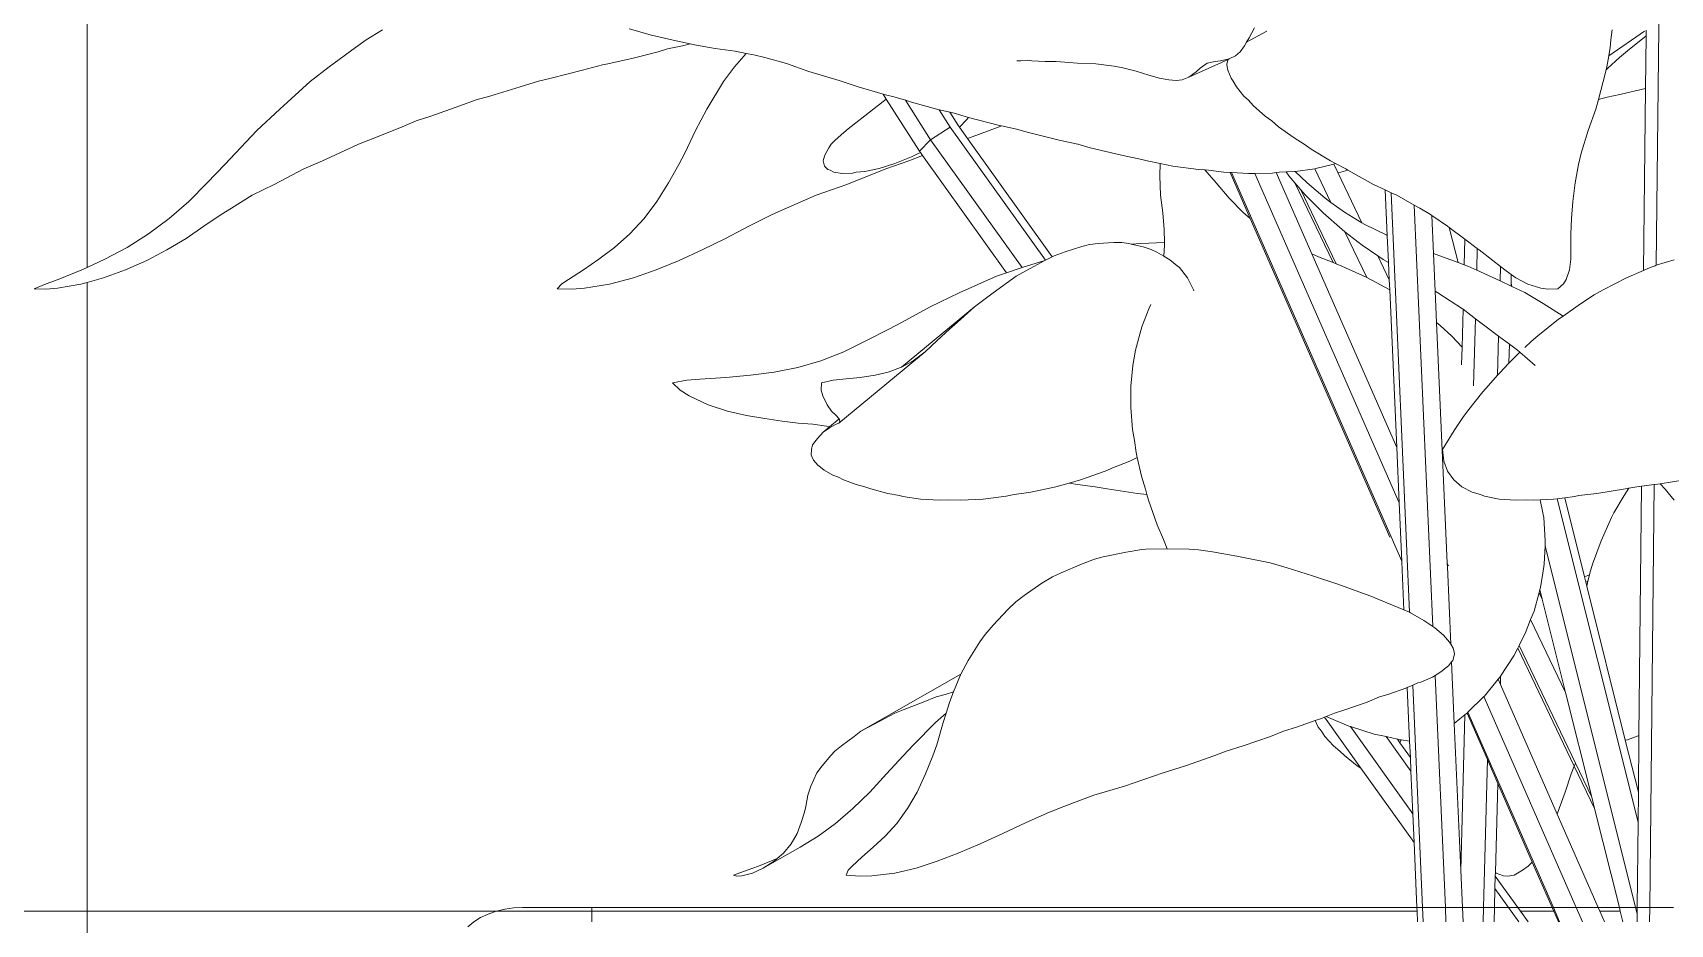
# Model space of a CAD drawing. Header units: metres. Extents: x 12.2 to 77.2, y 18.8 to 35.5.
# Drawn here: x 56.0963 to 56.479, y 29.4425 to 29.6507 of the extents above; entities that cross this region are included whole.
import ezdxf

# ---------------------------------------------------------------- set-up
doc = ezdxf.new("R2010")
doc.units = ezdxf.units.M
doc.layers.add('0inne_gulv', color=7, linetype='Continuous', lineweight=13)

# ---------------------------------------------------------------- blocks, each defined once
blk = doc.blocks.new('One bedroom house fr')
for p, q in [((1.11098, -2.66709), (1.11098, -2.87035)), ((1.47764, -2.86984), (1.47887, -2.74886)), ((1.18001, -2.81485), (1.17615, -2.8172)), ((1.2428, -2.81607), (1.23761, -2.81461)), ((1.24792, -2.81728), (1.2428, -2.81607)), ((1.3825, -2.81671), (1.38371, -2.81434)), ((1.38276, -2.81721), (1.38558, -2.81571)), ((1.38558, -2.81571), (1.38665, -2.81518)), ((1.4749, -2.81515), (1.46654, -2.82091)), ((1.46731, -2.81485), (1.46701, -2.8172)), ((1.47524, -2.81626), (1.47092, -2.81974)), ((1.47511, -2.8285), (1.47524, -2.81626)), ((1.47524, -2.81626), (1.47525, -2.81492)), ((1.16753, -2.82351), (1.17365, -2.81899)), ((1.17615, -2.8172), (1.17365, -2.81899)), ((1.23859, -2.82143), (1.2444, -2.81995)), ((1.2444, -2.81995), (1.24661, -2.8193)), ((1.25007, -2.81857), (1.24661, -2.8193)), ((1.24792, -2.81728), (1.25191, -2.81811)), ((1.25007, -2.81857), (1.25191, -2.81811)), ((1.25191, -2.81811), (1.25291, -2.81831)), ((1.25291, -2.81831), (1.25773, -2.81917)), ((1.26237, -2.81984), (1.25773, -2.81917)), ((1.26237, -2.81984), (1.26496, -2.82033)), ((1.38037, -2.81999), (1.37933, -2.82094)), ((1.38037, -2.81999), (1.3814, -2.81859)), ((1.3814, -2.81859), (1.38191, -2.81771)), ((1.38191, -2.81771), (1.3825, -2.81671)), ((1.38191, -2.81771), (1.38276, -2.81721)), ((1.46654, -2.82091), (1.46687, -2.81899)), ((1.46701, -2.8172), (1.46687, -2.81899)), ((1.47092, -2.81974), (1.46903, -2.82126)), ((1.16306, -2.82693), (1.16753, -2.82351)), ((1.22669, -2.82427), (1.23136, -2.823)), ((1.23136, -2.823), (1.23263, -2.82276)), ((1.23263, -2.82276), (1.23859, -2.82143)), ((1.25965, -2.82693), (1.26225, -2.82351)), ((1.26225, -2.82351), (1.26496, -2.82033)), ((1.26496, -2.82033), (1.26676, -2.82067)), ((1.26676, -2.82067), (1.26935, -2.82127)), ((1.26935, -2.82127), (1.27441, -2.82267)), ((1.27441, -2.82267), (1.27961, -2.82459)), ((1.32911, -2.82208), (1.32822, -2.82209)), ((1.32911, -2.82208), (1.33062, -2.82195)), ((1.33062, -2.82195), (1.33172, -2.82209)), ((1.33484, -2.82225), (1.33172, -2.82209)), ((1.33743, -2.82221), (1.33484, -2.82225)), ((1.34239, -2.82265), (1.33743, -2.82221)), ((1.34664, -2.82274), (1.34239, -2.82265)), ((1.35097, -2.82335), (1.34664, -2.82274)), ((1.35297, -2.82374), (1.35097, -2.82335)), ((1.35606, -2.82449), (1.35297, -2.82374)), ((1.36839, -2.82587), (1.37763, -2.82173)), ((1.37011, -2.82466), (1.37105, -2.8238)), ((1.37265, -2.82264), (1.37105, -2.8238)), ((1.37265, -2.82264), (1.37456, -2.82222)), ((1.37581, -2.8221), (1.37456, -2.82222)), ((1.37581, -2.8221), (1.37784, -2.82163)), ((1.37727, -2.82276), (1.37763, -2.82173)), ((1.37729, -2.823), (1.37727, -2.82276)), ((1.3775, -2.82427), (1.37729, -2.823)), ((1.37763, -2.82173), (1.37784, -2.82163)), ((1.37933, -2.82094), (1.37784, -2.82163)), ((1.46594, -2.82414), (1.4661, -2.82351)), ((1.4663, -2.82381), (1.46594, -2.82414)), ((1.4661, -2.82351), (1.46654, -2.82091)), ((1.4663, -2.82381), (1.46903, -2.82126)), ((1.15597, -2.83333), (1.16306, -2.82693)), ((1.21215, -2.82816), (1.21643, -2.8268)), ((1.21936, -2.82611), (1.21643, -2.8268)), ((1.22669, -2.82427), (1.21936, -2.82611)), ((1.25573, -2.83333), (1.25965, -2.82693)), ((1.27961, -2.82459), (1.28671, -2.8267)), ((1.28671, -2.8267), (1.29111, -2.82818)), ((1.35606, -2.82449), (1.35902, -2.82542)), ((1.36158, -2.8261), (1.35902, -2.82542)), ((1.36372, -2.82652), (1.36158, -2.8261)), ((1.36372, -2.82652), (1.36545, -2.82668)), ((1.36545, -2.82668), (1.36686, -2.82653)), ((1.36686, -2.82653), (1.36839, -2.82587)), ((1.37011, -2.82466), (1.36839, -2.82587)), ((1.3775, -2.82427), (1.37827, -2.82611)), ((1.37827, -2.82611), (1.37874, -2.8268)), ((1.37954, -2.82816), (1.37874, -2.8268)), ((1.46411, -2.83112), (1.46522, -2.82693)), ((1.46522, -2.82693), (1.46594, -2.82414)), ((1.20189, -2.83117), (1.19806, -2.83258)), ((1.20503, -2.83029), (1.20189, -2.83117)), ((1.20503, -2.83029), (1.21215, -2.82816)), ((1.28876, -2.83794), (1.29768, -2.83101)), ((1.29111, -2.82818), (1.29694, -2.82985)), ((1.29768, -2.83101), (1.29694, -2.82985)), ((1.29694, -2.82985), (1.29724, -2.82994)), ((1.2998, -2.83054), (1.29724, -2.82994)), ((1.30544, -2.84315), (1.29768, -2.83101)), ((1.30217, -2.83129), (1.2998, -2.83054)), ((1.30806, -2.84051), (1.30217, -2.83129)), ((1.3036, -2.83174), (1.30217, -2.83129)), ((1.38128, -2.83029), (1.37954, -2.82816)), ((1.38128, -2.83029), (1.38223, -2.83117)), ((1.38223, -2.83117), (1.38352, -2.83258)), ((1.46352, -2.83333), (1.46411, -2.83112)), ((1.46411, -2.83112), (1.46614, -2.83054)), ((1.46614, -2.83054), (1.46909, -2.82994)), ((1.47511, -2.8285), (1.46909, -2.82994)), ((1.47468, -2.87103), (1.47511, -2.8285)), ((1.15063, -2.83832), (1.15597, -2.83333)), ((1.19124, -2.83497), (1.18784, -2.83609)), ((1.19806, -2.83258), (1.19124, -2.83497)), ((1.25311, -2.83832), (1.25573, -2.83333)), ((1.3036, -2.83174), (1.31003, -2.83348)), ((1.31264, -2.83756), (1.31003, -2.83348)), ((1.31003, -2.83348), (1.31017, -2.83352)), ((1.31017, -2.83352), (1.31255, -2.83406)), ((1.31255, -2.83406), (1.31459, -2.83724)), ((1.31255, -2.83406), (1.31353, -2.83428)), ((1.31353, -2.83428), (1.31692, -2.8353)), ((1.31692, -2.8353), (1.31649, -2.83579)), ((1.31692, -2.8353), (1.32384, -2.83708)), ((1.38352, -2.83258), (1.38621, -2.83497)), ((1.38621, -2.83497), (1.38776, -2.83609)), ((1.46171, -2.83832), (1.46352, -2.83333)), ((1.14566, -2.84365), (1.15063, -2.83832)), ((1.17815, -2.84006), (1.18459, -2.83746)), ((1.18784, -2.83609), (1.18459, -2.83746)), ((1.25061, -2.84365), (1.25311, -2.83832)), ((1.28579, -2.84063), (1.28775, -2.83884)), ((1.28775, -2.83884), (1.28876, -2.83794)), ((1.31264, -2.83756), (1.30806, -2.84051)), ((1.33489, -2.86866), (1.31264, -2.83756)), ((1.31459, -2.83724), (1.3148, -2.83754)), ((1.3148, -2.83754), (1.31649, -2.83579)), ((1.3148, -2.83754), (1.31671, -2.84021)), ((1.31716, -2.84006), (1.32407, -2.83746)), ((1.32384, -2.83708), (1.32459, -2.83725)), ((1.32459, -2.83725), (1.32407, -2.83746)), ((1.32459, -2.83725), (1.32778, -2.83794)), ((1.3309, -2.83884), (1.32778, -2.83794)), ((1.33807, -2.84063), (1.3309, -2.83884)), ((1.38776, -2.83609), (1.38937, -2.83746)), ((1.39298, -2.84006), (1.38937, -2.83746)), ((1.46011, -2.84365), (1.46171, -2.83832)), ((1.17191, -2.84269), (1.16592, -2.84544)), ((1.17191, -2.84269), (1.17436, -2.8415)), ((1.17436, -2.8415), (1.17815, -2.84006)), ((1.2843, -2.84237), (1.28337, -2.84414)), ((1.2843, -2.84237), (1.28481, -2.84156)), ((1.28481, -2.84156), (1.28579, -2.84063)), ((1.30806, -2.84051), (1.30544, -2.84315)), ((1.32944, -2.87038), (1.30806, -2.84051)), ((1.31671, -2.84021), (1.31716, -2.84006)), ((1.31671, -2.84021), (1.33648, -2.86783)), ((1.34244, -2.84156), (1.33807, -2.84063)), ((1.34534, -2.84237), (1.34244, -2.84156)), ((1.34534, -2.84237), (1.35267, -2.84414)), ((1.39535, -2.8415), (1.39298, -2.84006)), ((1.397, -2.84269), (1.39535, -2.8415)), ((1.397, -2.84269), (1.40147, -2.84544)), ((1.13901, -2.85055), (1.14316, -2.84627)), ((1.14316, -2.84627), (1.14566, -2.84365)), ((1.16592, -2.84544), (1.16156, -2.84733)), ((1.24681, -2.85055), (1.24925, -2.84627)), ((1.24925, -2.84627), (1.25061, -2.84365)), ((1.28297, -2.84543), (1.283, -2.84509)), ((1.28328, -2.84664), (1.28297, -2.84543)), ((1.283, -2.84509), (1.28337, -2.84414)), ((1.28328, -2.84664), (1.28406, -2.84744)), ((1.29605, -2.84724), (1.29968, -2.84608)), ((1.30298, -2.84544), (1.29756, -2.84733)), ((1.30357, -2.84447), (1.29968, -2.84608)), ((1.30619, -2.8442), (1.30298, -2.84544)), ((1.30357, -2.84447), (1.30498, -2.84377)), ((1.30567, -2.84347), (1.30498, -2.84377)), ((1.30567, -2.84347), (1.30544, -2.84315)), ((1.30619, -2.8442), (1.30567, -2.84347)), ((1.32581, -2.8716), (1.30619, -2.8442)), ((1.35743, -2.84509), (1.35267, -2.84414)), ((1.35867, -2.84543), (1.35743, -2.84509)), ((1.36173, -2.84604), (1.35867, -2.84543)), ((1.36173, -2.84604), (1.36162, -2.84895)), ((1.36468, -2.84664), (1.36173, -2.84604)), ((1.36468, -2.84664), (1.37068, -2.84744)), ((1.39808, -2.84724), (1.40227, -2.84618)), ((1.40147, -2.84544), (1.40267, -2.84608)), ((1.40227, -2.84618), (1.40267, -2.84608)), ((1.40227, -2.84618), (1.40322, -2.84816)), ((1.40267, -2.84608), (1.40506, -2.84733)), ((1.4587, -2.85055), (1.45949, -2.84627)), ((1.45949, -2.84627), (1.46011, -2.84365)), ((1.13901, -2.85055), (1.1347, -2.85494)), ((1.16156, -2.84733), (1.15468, -2.85095)), ((1.24681, -2.85055), (1.24409, -2.85494)), ((1.28455, -2.8476), (1.28406, -2.84744)), ((1.28547, -2.84806), (1.28455, -2.8476)), ((1.28547, -2.84806), (1.28743, -2.84839)), ((1.2898, -2.84828), (1.28743, -2.84839)), ((1.29756, -2.84733), (1.28846, -2.85095)), ((1.2898, -2.84828), (1.29069, -2.8481)), ((1.29271, -2.84794), (1.29069, -2.8481)), ((1.29605, -2.84724), (1.29271, -2.84794)), ((1.36181, -2.85346), (1.36162, -2.84895)), ((1.37213, -2.84754), (1.37068, -2.84744)), ((1.37478, -2.85058), (1.37213, -2.84754)), ((1.37303, -2.8476), (1.37213, -2.84754)), ((1.37657, -2.84806), (1.37303, -2.8476)), ((1.37782, -2.85417), (1.37478, -2.85058)), ((1.37657, -2.84806), (1.37807, -2.84815)), ((1.38277, -2.85887), (1.37807, -2.84815)), ((1.37807, -2.84815), (1.37836, -2.84816)), ((1.41814, -2.93896), (1.37836, -2.84816)), ((1.37836, -2.84816), (1.38231, -2.84839)), ((1.38382, -2.84836), (1.38231, -2.84839)), ((1.38785, -2.84828), (1.38382, -2.84836)), ((1.38382, -2.84836), (1.41754, -2.92533)), ((1.38785, -2.84828), (1.38882, -2.84817)), ((1.38882, -2.84817), (1.38956, -2.8481)), ((1.39714, -2.86717), (1.38882, -2.84817)), ((1.39113, -2.84803), (1.38956, -2.8481)), ((1.39312, -2.84794), (1.39113, -2.84803)), ((1.39113, -2.84803), (1.3918, -2.84895)), ((1.39318, -2.85056), (1.3918, -2.84895)), ((1.39327, -2.84792), (1.39312, -2.84794)), ((1.40211, -2.86919), (1.39318, -2.85056)), ((1.39457, -2.85218), (1.39318, -2.85056)), ((1.39781, -2.84727), (1.39327, -2.84792)), ((1.39602, -2.85058), (1.39327, -2.84792)), ((1.40025, -2.85417), (1.39602, -2.85058)), ((1.39808, -2.84724), (1.39781, -2.84727)), ((1.40158, -2.85513), (1.39781, -2.84727)), ((1.40394, -2.84806), (1.40322, -2.84816)), ((1.40322, -2.84816), (1.40884, -2.85988)), ((1.40394, -2.84806), (1.40555, -2.84761)), ((1.40506, -2.84733), (1.40555, -2.84761)), ((1.40555, -2.84761), (1.41156, -2.85095)), ((1.4587, -2.85055), (1.45817, -2.85494)), ((1.14471, -2.85646), (1.14952, -2.85349)), ((1.15468, -2.85095), (1.14952, -2.85349)), ((1.27439, -2.85646), (1.28128, -2.85349)), ((1.28846, -2.85095), (1.28128, -2.85349)), ((1.36229, -2.85761), (1.36181, -2.85346)), ((1.37782, -2.85417), (1.38102, -2.85742)), ((1.40286, -2.86949), (1.39457, -2.85218)), ((1.39566, -2.85346), (1.39457, -2.85218)), ((1.39982, -2.85761), (1.39566, -2.85346)), ((1.40025, -2.85417), (1.40158, -2.85513)), ((1.41156, -2.85095), (1.41431, -2.85224)), ((1.41431, -2.85224), (1.41566, -2.85287)), ((1.41478, -2.86286), (1.41431, -2.85224)), ((1.41999, -2.9509), (1.41566, -2.85287)), ((1.41566, -2.85287), (1.41699, -2.85349)), ((1.42109, -2.85575), (1.41699, -2.85349)), ((1.13013, -2.85894), (1.1347, -2.85494)), ((1.1423, -2.858), (1.13826, -2.86068)), ((1.1423, -2.858), (1.14471, -2.85646)), ((1.24109, -2.85894), (1.24409, -2.85494)), ((1.27104, -2.858), (1.26561, -2.86068)), ((1.27104, -2.858), (1.27439, -2.85646)), ((1.36263, -2.8615), (1.36229, -2.85761)), ((1.38102, -2.85742), (1.38277, -2.85887)), ((1.40424, -2.8615), (1.39982, -2.85761)), ((1.40158, -2.85513), (1.40475, -2.85742)), ((1.40475, -2.85742), (1.40884, -2.85988)), ((1.42544, -2.95422), (1.42109, -2.85575)), ((1.42237, -2.85646), (1.42109, -2.85575)), ((1.42489, -2.858), (1.42237, -2.85646)), ((1.42489, -2.858), (1.4252, -2.85821)), ((1.4252, -2.85821), (1.42885, -2.86068)), ((1.42559, -2.86708), (1.4252, -2.85821)), ((1.45781, -2.85894), (1.45817, -2.85494)), ((1.12533, -2.86252), (1.13013, -2.85894)), ((1.13406, -2.86358), (1.13826, -2.86068)), ((1.23779, -2.86252), (1.24109, -2.85894)), ((1.26014, -2.86358), (1.26561, -2.86068)), ((1.36263, -2.8615), (1.36269, -2.86454)), ((1.41538, -2.93331), (1.38277, -2.85887)), ((1.40424, -2.8615), (1.40486, -2.86198)), ((1.40999, -2.87269), (1.40486, -2.86198)), ((1.40486, -2.86198), (1.40891, -2.86512)), ((1.40884, -2.85988), (1.40951, -2.86029)), ((1.40951, -2.86029), (1.41449, -2.86275)), ((1.42927, -2.86099), (1.42885, -2.86068)), ((1.43132, -2.86918), (1.42927, -2.86099)), ((1.42927, -2.86099), (1.43293, -2.86376)), ((1.45764, -2.86252), (1.45781, -2.85894)), ((1.12032, -2.86568), (1.11512, -2.86843)), ((1.12533, -2.86252), (1.12032, -2.86568)), ((1.12959, -2.86626), (1.13406, -2.86358)), ((1.23423, -2.86568), (1.23051, -2.86843)), ((1.23779, -2.86252), (1.23423, -2.86568)), ((1.25468, -2.86626), (1.26014, -2.86358)), ((1.33947, -2.86669), (1.34338, -2.86546)), ((1.34338, -2.86546), (1.34519, -2.86497)), ((1.34519, -2.86497), (1.34718, -2.86472)), ((1.34718, -2.86472), (1.35085, -2.86449)), ((1.35085, -2.86449), (1.35272, -2.86451)), ((1.35436, -2.86474), (1.35272, -2.86451)), ((1.35494, -2.86488), (1.35436, -2.86474)), ((1.35494, -2.86488), (1.3572, -2.86472)), ((1.35774, -2.86553), (1.35494, -2.86488)), ((1.3572, -2.86472), (1.36269, -2.86454)), ((1.35957, -2.86617), (1.35774, -2.86553)), ((1.3627, -2.86512), (1.36252, -2.86773)), ((1.36269, -2.86454), (1.3627, -2.86512)), ((1.40891, -2.86512), (1.41254, -2.8676)), ((1.41449, -2.86275), (1.41478, -2.86286)), ((1.41506, -2.86921), (1.41478, -2.86286)), ((1.43277, -2.86971), (1.43293, -2.86376)), ((1.43581, -2.86594), (1.43293, -2.86376)), ((1.43568, -2.87095), (1.43581, -2.86594)), ((1.43623, -2.86626), (1.43581, -2.86594)), ((1.45764, -2.86252), (1.45765, -2.86568)), ((1.45765, -2.86568), (1.4577, -2.86843)), ((1.11512, -2.86843), (1.11098, -2.87035)), ((1.11994, -2.8709), (1.12488, -2.8687)), ((1.12488, -2.8687), (1.12959, -2.86626)), ((1.23051, -2.86843), (1.22691, -2.87092)), ((1.24393, -2.8709), (1.24928, -2.8687)), ((1.24928, -2.8687), (1.25468, -2.86626)), ((1.32944, -2.87038), (1.33478, -2.86872)), ((1.33129, -2.87058), (1.33478, -2.86872)), ((1.33478, -2.86872), (1.33489, -2.86866)), ((1.33489, -2.86866), (1.33541, -2.86838)), ((1.33648, -2.86783), (1.33541, -2.86838)), ((1.33696, -2.86759), (1.33648, -2.86783)), ((1.33947, -2.86669), (1.33696, -2.86759)), ((1.36092, -2.86678), (1.35957, -2.86617)), ((1.36092, -2.86678), (1.36252, -2.86773)), ((1.36252, -2.86773), (1.36397, -2.86859)), ((1.36569, -2.86993), (1.36397, -2.86859)), ((1.39714, -2.86717), (1.3987, -2.86785)), ((1.41697, -2.91243), (1.39714, -2.86717)), ((1.3987, -2.86785), (1.40211, -2.86919)), ((1.40211, -2.86919), (1.40286, -2.86949)), ((1.40286, -2.86949), (1.40418, -2.87)), ((1.41254, -2.8676), (1.41524, -2.87324)), ((1.41254, -2.8676), (1.41378, -2.86845)), ((1.41506, -2.86921), (1.41378, -2.86845)), ((1.41524, -2.87324), (1.41506, -2.86921)), ((1.42559, -2.86708), (1.42764, -2.86785)), ((1.42598, -2.87591), (1.42559, -2.86708)), ((1.42764, -2.86785), (1.43132, -2.86918)), ((1.43132, -2.86918), (1.43277, -2.86971)), ((1.43277, -2.86971), (1.4336, -2.87)), ((1.43941, -2.8687), (1.43623, -2.86626)), ((1.44123, -2.87011), (1.43941, -2.8687)), ((1.4577, -2.86843), (1.45737, -2.87092)), ((1.47734, -2.86993), (1.47764, -2.86984)), ((1.47764, -2.86984), (1.4818, -2.86859)), ((1.10417, -2.87317), (1.10139, -2.87415)), ((1.10417, -2.87317), (1.10975, -2.87092)), ((1.11098, -2.87035), (1.10975, -2.87092)), ((1.1148, -2.87279), (1.11098, -2.87383)), ((1.11994, -2.8709), (1.1148, -2.87279)), ((1.22348, -2.87317), (1.22192, -2.87415)), ((1.22348, -2.87317), (1.22691, -2.87092)), ((1.23861, -2.87279), (1.23306, -2.87422)), ((1.24393, -2.8709), (1.23861, -2.87279)), ((1.31472, -2.87627), (1.32347, -2.87241)), ((1.32271, -2.87627), (1.32802, -2.87241)), ((1.32347, -2.87241), (1.32581, -2.8716)), ((1.32581, -2.8716), (1.32878, -2.87058)), ((1.32802, -2.87241), (1.33129, -2.87058)), ((1.32878, -2.87058), (1.32944, -2.87038)), ((1.36619, -2.87036), (1.36569, -2.86993)), ((1.36811, -2.87279), (1.36619, -2.87036)), ((1.36811, -2.87279), (1.3695, -2.87554)), ((1.40983, -2.87261), (1.40418, -2.87)), ((1.40999, -2.87269), (1.40983, -2.87261)), ((1.41534, -2.87554), (1.40999, -2.87269)), ((1.41534, -2.87554), (1.41524, -2.87324)), ((1.43568, -2.87095), (1.4336, -2.87)), ((1.43932, -2.87261), (1.43568, -2.87095)), ((1.44114, -2.87347), (1.43932, -2.87261)), ((1.44114, -2.87347), (1.44123, -2.87011)), ((1.44369, -2.87469), (1.44114, -2.87347)), ((1.44225, -2.8709), (1.44123, -2.87011)), ((1.44225, -2.8709), (1.44376, -2.872)), ((1.44376, -2.872), (1.4437, -2.87403)), ((1.44376, -2.872), (1.44484, -2.87279)), ((1.44484, -2.87279), (1.44761, -2.87422)), ((1.45656, -2.87317), (1.45592, -2.87415)), ((1.45656, -2.87317), (1.45737, -2.87092)), ((1.47069, -2.87279), (1.46522, -2.87554)), ((1.47069, -2.87279), (1.47468, -2.87103)), ((1.47468, -2.87103), (1.4762, -2.87036)), ((1.4762, -2.87036), (1.47734, -2.86993)), ((1.09859, -2.87536), (1.10139, -2.87415)), ((1.09859, -2.87536), (1.1013, -2.87538)), ((1.10402, -2.87517), (1.1013, -2.87538)), ((1.10402, -2.87517), (1.10951, -2.87422)), ((1.11098, -2.87383), (1.10951, -2.87422)), ((1.11098, -2.87383), (1.11098, -3.02071)), ((1.22078, -2.87536), (1.22192, -2.87415)), ((1.22078, -2.87536), (1.2242, -2.87538)), ((1.22718, -2.87517), (1.2242, -2.87538)), ((1.22718, -2.87517), (1.23306, -2.87422)), ((1.30792, -2.87952), (1.31472, -2.87627)), ((1.31828, -2.87952), (1.32271, -2.87627)), ((1.36957, -2.87578), (1.3695, -2.87554)), ((1.41697, -2.91243), (1.41534, -2.87554)), ((1.42598, -2.87591), (1.42659, -2.8763)), ((1.4263, -2.8832), (1.42598, -2.87591)), ((1.42659, -2.8763), (1.43235, -2.88001)), ((1.4437, -2.87403), (1.44369, -2.87469)), ((1.44389, -2.87479), (1.44369, -2.87469)), ((1.4437, -2.87403), (1.44389, -2.87479)), ((1.44691, -2.87622), (1.44389, -2.87479)), ((1.45121, -2.87879), (1.44691, -2.87622)), ((1.45067, -2.87517), (1.44761, -2.87422)), ((1.45067, -2.87517), (1.4523, -2.87538)), ((1.4546, -2.87536), (1.4523, -2.87538)), ((1.4546, -2.87536), (1.45592, -2.87415)), ((1.45992, -2.8788), (1.46308, -2.87675)), ((1.46308, -2.87675), (1.46522, -2.87554)), ((1.31828, -2.87952), (1.30128, -2.8936)), ((1.30145, -2.8831), (1.30792, -2.87952)), ((1.31431, -2.8831), (1.31828, -2.87952)), ((1.35908, -2.88001), (1.35743, -2.88424)), ((1.35951, -2.87898), (1.35908, -2.88001)), ((1.43226, -2.88897), (1.4325, -2.88012)), ((1.43235, -2.88001), (1.4325, -2.88012)), ((1.4325, -2.88012), (1.43538, -2.88233)), ((1.45591, -2.88168), (1.45121, -2.87879)), ((1.45992, -2.8788), (1.45591, -2.88168)), ((1.29309, -2.88742), (1.29828, -2.88478)), ((1.29828, -2.88478), (1.30145, -2.8831)), ((1.30956, -2.88742), (1.31246, -2.88478)), ((1.31246, -2.88478), (1.31431, -2.8831)), ((1.35743, -2.88424), (1.35596, -2.88969)), ((1.4263, -2.8832), (1.42715, -2.88392)), ((1.42878, -2.93938), (1.4263, -2.8832)), ((1.42715, -2.88392), (1.42983, -2.88642)), ((1.43496, -2.89796), (1.43538, -2.88233)), ((1.43538, -2.88233), (1.43787, -2.88424)), ((1.43787, -2.88424), (1.44079, -2.8864)), ((1.44992, -2.88631), (1.45482, -2.88245)), ((1.45591, -2.88168), (1.45482, -2.88245)), ((1.29309, -2.88742), (1.28781, -2.89001)), ((1.30956, -2.88742), (1.30679, -2.89001)), ((1.42983, -2.88642), (1.43226, -2.88897)), ((1.43215, -2.89307), (1.43226, -2.88897)), ((1.44055, -2.89553), (1.44079, -2.8864)), ((1.44079, -2.8864), (1.44332, -2.88827)), ((1.44332, -2.88827), (1.44321, -2.89273)), ((1.44332, -2.88827), (1.44524, -2.88969)), ((1.44693, -2.88901), (1.44841, -2.8876)), ((1.44992, -2.88631), (1.44841, -2.8876)), ((1.277, -2.89372), (1.28244, -2.89212)), ((1.28244, -2.89212), (1.28781, -2.89001)), ((1.30679, -2.89001), (1.28665, -2.90668)), ((1.30128, -2.8936), (1.30395, -2.89212)), ((1.30395, -2.89212), (1.30679, -2.89001)), ((1.35596, -2.88969), (1.35531, -2.89325)), ((1.44106, -2.89495), (1.44321, -2.89273)), ((1.44321, -2.89273), (1.44533, -2.89053)), ((1.44524, -2.88969), (1.44575, -2.89013)), ((1.44533, -2.89053), (1.44575, -2.89013)), ((1.44575, -2.89013), (1.44937, -2.89322)), ((1.24774, -2.89727), (1.25109, -2.89664)), ((1.25415, -2.89646), (1.25109, -2.89664)), ((1.25415, -2.89646), (1.26021, -2.89602)), ((1.26598, -2.89549), (1.26021, -2.89602)), ((1.27152, -2.89482), (1.26598, -2.89549)), ((1.277, -2.89372), (1.27152, -2.89482)), ((1.28256, -2.89727), (1.28532, -2.89664)), ((1.28754, -2.89646), (1.28532, -2.89664)), ((1.28754, -2.89646), (1.29159, -2.89602)), ((1.29509, -2.89549), (1.29159, -2.89602)), ((1.29814, -2.89482), (1.29509, -2.89549)), ((1.30106, -2.89372), (1.29814, -2.89482)), ((1.30106, -2.89372), (1.30128, -2.8936)), ((1.35531, -2.89325), (1.35488, -2.89804)), ((1.44055, -2.89553), (1.43841, -2.89795)), ((1.44106, -2.89495), (1.44055, -2.89553)), ((1.24774, -2.89727), (1.24956, -2.89901)), ((1.25167, -2.90031), (1.24956, -2.89901)), ((1.25167, -2.90031), (1.25611, -2.90241)), ((1.28256, -2.89727), (1.28245, -2.89901)), ((1.28289, -2.90031), (1.28245, -2.89901)), ((1.28289, -2.90031), (1.28388, -2.90241)), ((1.35487, -2.90305), (1.35488, -2.89995)), ((1.35488, -2.89995), (1.35488, -2.89804)), ((1.43352, -2.90388), (1.43711, -2.89942)), ((1.43841, -2.89795), (1.43711, -2.89942)), ((1.26057, -2.90391), (1.25611, -2.90241)), ((1.26504, -2.9049), (1.26057, -2.90391)), ((1.28492, -2.90391), (1.28388, -2.90241)), ((1.28596, -2.9049), (1.28492, -2.90391)), ((1.35487, -2.90305), (1.35527, -2.90822)), ((1.43352, -2.90388), (1.43244, -2.90539)), ((1.26504, -2.9049), (1.26933, -2.90565)), ((1.26933, -2.90565), (1.27336, -2.90624)), ((1.27336, -2.90624), (1.27709, -2.90668)), ((1.27709, -2.90668), (1.28053, -2.90696)), ((1.28372, -2.90742), (1.28053, -2.90696)), ((1.2844, -2.90756), (1.28293, -2.90879)), ((1.28447, -2.9078), (1.28293, -2.90879)), ((1.28372, -2.90742), (1.2844, -2.90756)), ((1.28666, -2.90569), (1.2844, -2.90756)), ((1.28511, -2.90742), (1.28447, -2.9078)), ((1.28511, -2.90742), (1.28597, -2.90696)), ((1.28596, -2.9049), (1.28665, -2.90565)), ((1.28665, -2.90668), (1.28597, -2.90696)), ((1.28665, -2.90565), (1.28666, -2.90569)), ((1.28688, -2.90624), (1.28665, -2.90668)), ((1.28666, -2.90569), (1.28688, -2.90624)), ((1.43038, -2.90842), (1.43244, -2.90539)), ((1.28019, -2.91289), (1.28045, -2.91179)), ((1.28045, -2.91179), (1.28162, -2.91028)), ((1.28162, -2.91028), (1.28293, -2.90879)), ((1.35527, -2.90822), (1.35568, -2.91077)), ((1.35568, -2.91077), (1.35609, -2.91356)), ((1.42768, -2.91289), (1.43038, -2.90842)), ((1.28018, -2.9141), (1.28019, -2.91289)), ((1.28018, -2.9141), (1.28031, -2.91449)), ((1.28031, -2.91449), (1.2807, -2.91535)), ((1.2807, -2.91535), (1.2817, -2.91652)), ((1.3508, -2.91706), (1.3546, -2.91557)), ((1.35635, -2.91472), (1.3546, -2.91557)), ((1.35609, -2.91356), (1.35635, -2.91472)), ((1.35635, -2.91472), (1.35732, -2.91906)), ((1.41754, -2.92533), (1.41697, -2.91243)), ((1.42768, -2.91289), (1.42802, -2.91557)), ((1.42802, -2.91557), (1.42888, -2.9179)), ((1.28236, -2.91698), (1.2817, -2.91652)), ((1.2832, -2.91769), (1.28236, -2.91698)), ((1.2852, -2.91884), (1.2832, -2.91769)), ((1.28651, -2.91933), (1.2852, -2.91884)), ((1.28769, -2.91994), (1.28651, -2.91933)), ((1.34312, -2.91997), (1.34888, -2.9179)), ((1.34888, -2.9179), (1.3508, -2.91706)), ((1.35732, -2.91906), (1.35824, -2.9221)), ((1.43031, -2.91997), (1.42888, -2.9179)), ((1.28769, -2.91994), (1.29068, -2.92105)), ((1.29068, -2.92105), (1.29267, -2.92155)), ((1.29412, -2.92209), (1.29267, -2.92155)), ((1.29806, -2.92315), (1.29412, -2.92209)), ((1.29806, -2.92315), (1.3008, -2.92364)), ((1.32575, -2.92374), (1.32756, -2.92338)), ((1.32756, -2.92338), (1.33146, -2.92285)), ((1.33146, -2.92285), (1.33729, -2.92162)), ((1.34046, -2.92072), (1.33729, -2.92162)), ((1.34312, -2.91997), (1.34046, -2.92072)), ((1.34046, -2.92072), (1.3424, -2.92105)), ((1.3424, -2.92105), (1.34651, -2.92155)), ((1.34929, -2.92209), (1.34651, -2.92155)), ((1.3564, -2.92315), (1.34929, -2.92209)), ((1.3564, -2.92315), (1.3586, -2.92338)), ((1.3586, -2.92338), (1.35824, -2.9221)), ((1.35896, -2.92469), (1.3586, -2.92338)), ((1.43031, -2.91997), (1.43223, -2.92162)), ((1.43464, -2.92285), (1.43223, -2.92162)), ((1.43657, -2.92338), (1.43464, -2.92285)), ((1.43753, -2.92374), (1.43657, -2.92338)), ((1.46375, -2.92315), (1.45957, -2.92364)), ((1.46375, -2.92315), (1.47041, -2.92209)), ((1.47014, -2.92361), (1.47123, -2.92192)), ((1.47041, -2.92209), (1.47123, -2.92192)), ((1.47123, -2.92192), (1.47311, -2.92155)), ((1.47417, -2.92142), (1.47311, -2.92155)), ((1.47357, -2.97969), (1.47417, -2.92142)), ((1.47712, -2.92107), (1.47417, -2.92142)), ((1.47612, -3.01985), (1.47712, -2.92107)), ((1.47728, -2.92105), (1.47712, -2.92107)), ((1.47852, -2.92085), (1.47728, -2.92105)), ((1.48431, -2.91994), (1.47852, -2.92085)), ((1.47852, -2.92085), (1.47972, -2.9221)), ((1.48185, -2.92469), (1.47972, -2.9221)), ((1.3008, -2.92364), (1.30158, -2.92385)), ((1.30158, -2.92385), (1.30569, -2.92447)), ((1.30569, -2.92447), (1.31016, -2.92467)), ((1.31016, -2.92467), (1.31205, -2.92459)), ((1.31507, -2.92469), (1.31205, -2.92459)), ((1.31507, -2.92469), (1.32032, -2.92443)), ((1.32032, -2.92443), (1.32575, -2.92374)), ((1.361, -2.93046), (1.35896, -2.92469)), ((1.41814, -2.93896), (1.41754, -2.92533)), ((1.44093, -2.92443), (1.43753, -2.92374)), ((1.44474, -2.92469), (1.44093, -2.92443)), ((1.44474, -2.92469), (1.44725, -2.92459)), ((1.44896, -2.92467), (1.44725, -2.92459)), ((1.45053, -2.9246), (1.44896, -2.92467)), ((1.45359, -2.92447), (1.45053, -2.9246)), ((1.45053, -2.9246), (1.45112, -2.92764)), ((1.45447, -2.92436), (1.45359, -2.92447)), ((1.45624, -2.92414), (1.45447, -2.92436)), ((1.47337, -2.9999), (1.45447, -2.92436)), ((1.4585, -2.92385), (1.45624, -2.92414)), ((1.45624, -2.92414), (1.46085, -2.94259)), ((1.45957, -2.92364), (1.4585, -2.92385)), ((1.47014, -2.92361), (1.46771, -2.92764)), ((1.36247, -2.93387), (1.361, -2.93046)), ((1.45112, -2.92764), (1.45133, -2.92877)), ((1.45133, -2.92877), (1.45168, -2.93421)), ((1.46714, -2.92877), (1.46474, -2.93421)), ((1.46771, -2.92764), (1.46714, -2.92877)), ((1.36334, -2.93603), (1.36247, -2.93387)), ((1.45168, -2.93421), (1.45163, -2.93533)), ((1.46474, -2.93421), (1.46274, -2.93962)), ((1.34333, -2.93962), (1.34639, -2.9385)), ((1.3484, -2.93797), (1.34639, -2.9385)), ((1.35375, -2.93682), (1.3484, -2.93797)), ((1.35375, -2.93682), (1.35738, -2.9362)), ((1.35738, -2.9362), (1.35833, -2.93613)), ((1.35833, -2.93613), (1.36325, -2.93603)), ((1.36325, -2.93603), (1.36334, -2.93603)), ((1.36334, -2.93603), (1.36848, -2.93615)), ((1.36848, -2.93615), (1.37067, -2.93629)), ((1.37396, -2.93676), (1.37067, -2.93629)), ((1.37396, -2.93676), (1.37963, -2.93775)), ((1.37963, -2.93775), (1.38546, -2.93892)), ((1.45163, -2.93533), (1.45143, -2.93962)), ((1.47277, -3.01985), (1.45163, -2.93533)), ((1.33855, -2.94164), (1.33658, -2.9426)), ((1.33855, -2.94164), (1.34333, -2.93962)), ((1.38546, -2.93892), (1.38738, -2.93936)), ((1.38738, -2.93936), (1.39136, -2.94053)), ((1.39136, -2.94053), (1.39729, -2.94238)), ((1.40319, -2.94434), (1.39729, -2.94238)), ((1.41815, -2.93909), (1.41814, -2.93896)), ((1.41865, -2.95034), (1.41815, -2.93909)), ((1.42907, -2.94003), (1.42878, -2.93938)), ((1.42882, -2.94031), (1.42878, -2.93938)), ((1.42962, -2.95833), (1.42882, -2.94031)), ((1.45055, -2.94513), (1.45109, -2.94174)), ((1.45143, -2.93962), (1.45109, -2.94174)), ((1.46085, -2.94259), (1.46201, -2.94214)), ((1.46167, -2.9436), (1.46201, -2.94214)), ((1.46201, -2.94214), (1.46211, -2.94174)), ((1.46274, -2.93962), (1.46211, -2.94174)), ((1.33407, -2.94411), (1.32992, -2.94697)), ((1.33658, -2.9426), (1.33407, -2.94411)), ((1.40319, -2.94434), (1.40902, -2.94639)), ((1.40902, -2.94639), (1.41096, -2.94711)), ((1.45024, -2.94628), (1.44907, -2.9506)), ((1.45043, -2.94559), (1.45024, -2.94628)), ((1.45024, -2.94628), (1.45041, -2.94663)), ((1.45055, -2.94513), (1.45043, -2.94559)), ((1.45067, -2.94653), (1.45043, -2.94559)), ((1.46085, -2.94259), (1.46117, -2.94384)), ((1.46117, -2.94384), (1.46167, -2.9436)), ((1.46117, -2.94384), (1.4614, -2.94477)), ((1.4614, -2.94477), (1.46167, -2.9436)), ((1.4614, -2.94477), (1.4704, -2.98077)), ((1.32264, -2.95387), (1.32611, -2.95022)), ((1.32801, -2.94847), (1.32611, -2.95022)), ((1.32992, -2.94697), (1.32801, -2.94847)), ((1.41096, -2.94711), (1.41469, -2.94865)), ((1.41865, -2.95034), (1.41469, -2.94865)), ((1.45041, -2.94663), (1.45067, -2.94653)), ((1.45041, -2.94663), (1.451, -2.94786)), ((1.451, -2.94786), (1.45067, -2.94653)), ((1.45644, -2.96962), (1.451, -2.94786)), ((1.3208, -2.95611), (1.32264, -2.95387)), ((1.41999, -2.9509), (1.41865, -2.95034)), ((1.42017, -2.95099), (1.41999, -2.9509)), ((1.42017, -2.95099), (1.42328, -2.9528)), ((1.42328, -2.9528), (1.42499, -2.95389)), ((1.42544, -2.95422), (1.42499, -2.95389)), ((1.44828, -2.9526), (1.447, -2.95586)), ((1.44907, -2.9506), (1.44828, -2.9526)), ((1.45644, -2.96962), (1.44828, -2.9526)), ((1.31954, -2.95783), (1.31681, -2.96219)), ((1.31954, -2.95783), (1.3208, -2.95611)), ((1.42587, -2.95453), (1.42544, -2.95422)), ((1.42587, -2.95453), (1.42789, -2.95627)), ((1.42934, -2.95786), (1.42789, -2.95627)), ((1.42934, -2.95786), (1.42962, -2.95833)), ((1.44615, -2.95747), (1.44557, -2.95861)), ((1.447, -2.95586), (1.44615, -2.95747)), ((1.42962, -2.95833), (1.4302, -2.95929)), ((1.43045, -2.96066), (1.43008, -2.96212)), ((1.4302, -2.95929), (1.43038, -2.96014)), ((1.43045, -2.96066), (1.43038, -2.96014)), ((1.44435, -2.96103), (1.44126, -2.96579)), ((1.44526, -2.95924), (1.44435, -2.96103)), ((1.44557, -2.95861), (1.44526, -2.95924)), ((1.45848, -2.98683), (1.44526, -2.95924)), ((1.45876, -2.98613), (1.44557, -2.95861)), ((1.29178, -2.97867), (1.31514, -2.96537)), ((1.31507, -2.9655), (1.31343, -2.96951)), ((1.31514, -2.96537), (1.31507, -2.9655)), ((1.31681, -2.96219), (1.31514, -2.96537)), ((1.42595, -2.96566), (1.42753, -2.96468)), ((1.42816, -2.96407), (1.42753, -2.96468)), ((1.4291, -2.96341), (1.42816, -2.96407)), ((1.4291, -2.96341), (1.4298, -2.96249)), ((1.4298, -2.96249), (1.43008, -2.96212)), ((1.43043, -2.97684), (1.4298, -2.96249)), ((1.41487, -2.97009), (1.41932, -2.96851)), ((1.41945, -2.96846), (1.41932, -2.96851)), ((1.42074, -2.9679), (1.41945, -2.96846)), ((1.42, -2.98096), (1.41945, -2.96846)), ((1.42194, -2.96739), (1.42074, -2.9679)), ((1.42303, -3.01985), (1.42074, -2.9679)), ((1.42262, -2.96719), (1.42194, -2.96739)), ((1.42535, -2.96603), (1.42262, -2.96719)), ((1.42535, -2.96603), (1.42595, -2.96566)), ((1.42834, -3.01985), (1.42595, -2.96566)), ((1.43747, -2.97045), (1.44068, -2.96653)), ((1.44068, -2.96653), (1.44116, -2.96594)), ((1.44121, -2.96774), (1.44068, -2.96653)), ((1.44126, -2.96579), (1.44116, -2.96594)), ((1.44126, -2.96579), (1.44121, -2.96774)), ((1.45449, -2.99805), (1.44121, -2.96774)), ((1.30635, -2.97185), (1.30165, -2.97369)), ((1.30933, -2.97066), (1.30635, -2.97185)), ((1.31143, -2.97009), (1.30933, -2.97066)), ((1.31143, -2.97009), (1.31343, -2.96951)), ((1.31252, -2.97174), (1.31169, -2.97442)), ((1.31343, -2.96951), (1.31252, -2.97174)), ((1.41004, -2.97185), (1.40488, -2.97369)), ((1.41295, -2.97066), (1.41004, -2.97185)), ((1.41487, -2.97009), (1.41295, -2.97066)), ((1.43736, -2.97057), (1.4336, -2.97425)), ((1.43747, -2.97045), (1.43736, -2.97057)), ((1.43736, -2.97057), (1.45895, -3.01985)), ((1.46255, -2.99405), (1.45644, -2.96962)), ((1.29356, -2.97773), (1.2974, -2.97567)), ((1.2974, -2.97567), (1.2997, -2.97443)), ((1.30165, -2.97369), (1.2997, -2.97443)), ((1.30409, -2.98187), (1.30918, -2.97664)), ((1.31169, -2.97442), (1.30918, -2.97664)), ((1.3095, -2.98187), (1.31101, -2.97664)), ((1.31169, -2.97442), (1.31101, -2.97664)), ((1.39358, -2.97773), (1.39789, -2.9762)), ((1.39789, -2.9762), (1.39938, -2.97567)), ((1.39866, -2.97773), (1.39789, -2.9762)), ((1.39938, -2.97567), (1.40007, -2.97539)), ((1.40007, -2.97539), (1.40048, -2.97523)), ((1.40859, -2.98728), (1.40007, -2.97539)), ((1.40048, -2.97523), (1.40246, -2.97443)), ((1.40048, -2.97523), (1.40581, -2.97748)), ((1.40488, -2.97369), (1.40246, -2.97443)), ((1.43176, -2.97576), (1.43043, -2.97684)), ((1.43195, -3.0111), (1.43043, -2.97684)), ((1.43291, -2.97485), (1.43176, -2.97576)), ((1.43195, -3.0111), (1.43291, -2.97485)), ((1.43332, -2.97453), (1.43291, -2.97485)), ((1.43341, -2.97445), (1.43332, -2.97453)), ((1.4336, -2.97425), (1.43341, -2.97445)), ((1.43816, -2.98529), (1.43341, -2.97445)), ((1.45358, -3.01985), (1.4336, -2.97425)), ((1.28723, -2.98212), (1.29016, -2.97988)), ((1.29016, -2.97988), (1.29178, -2.97867)), ((1.29178, -2.97867), (1.29356, -2.97773)), ((1.38111, -2.98212), (1.38748, -2.97988)), ((1.38748, -2.97988), (1.39052, -2.97867)), ((1.39052, -2.97867), (1.39358, -2.97773)), ((1.39938, -2.97867), (1.39866, -2.97773)), ((1.4002, -2.97988), (1.39938, -2.97867)), ((1.40224, -2.98212), (1.4002, -2.97988)), ((1.40616, -2.97759), (1.40581, -2.97748)), ((1.42075, -2.99798), (1.40616, -2.97759)), ((1.41172, -2.97933), (1.40616, -2.97759)), ((1.41172, -2.97933), (1.41377, -2.97975)), ((1.41452, -2.97993), (1.41377, -2.97975)), ((1.42031, -2.98802), (1.41452, -2.97993)), ((1.41713, -2.98054), (1.41452, -2.97993)), ((1.41713, -2.98054), (1.41759, -2.98118)), ((1.41736, -2.98059), (1.41713, -2.98054)), ((1.41737, -2.98068), (1.41736, -2.98059)), ((1.41772, -2.98068), (1.41736, -2.98059)), ((1.41759, -2.98118), (1.41737, -2.98068)), ((1.41801, -2.98071), (1.41772, -2.98068)), ((1.41773, -2.98137), (1.41801, -2.98071)), ((1.42, -2.98096), (1.41801, -2.98071)), ((1.4704, -2.98077), (1.47087, -2.98068)), ((1.4704, -2.98077), (1.47344, -2.99291)), ((1.47087, -2.98068), (1.47337, -2.97975)), ((1.47357, -2.97969), (1.47337, -2.97975)), ((1.47344, -2.99291), (1.47357, -2.97969)), ((1.28272, -2.98675), (1.28473, -2.98438)), ((1.28566, -2.98334), (1.28473, -2.98438)), ((1.28723, -2.98212), (1.28566, -2.98334)), ((1.30164, -2.98444), (1.29773, -2.98862)), ((1.30164, -2.98444), (1.30409, -2.98187)), ((1.3086, -2.98444), (1.3069, -2.98862)), ((1.3086, -2.98444), (1.3095, -2.98187)), ((1.36766, -2.98675), (1.3745, -2.98438)), ((1.37716, -2.98334), (1.3745, -2.98438)), ((1.38111, -2.98212), (1.37716, -2.98334)), ((1.40224, -2.98212), (1.40369, -2.98334)), ((1.40369, -2.98334), (1.40475, -2.98438)), ((1.40776, -2.98675), (1.40475, -2.98438)), ((1.41759, -2.98118), (1.41773, -2.98137)), ((1.41773, -2.98137), (1.42017, -2.98478)), ((1.42017, -2.98478), (1.42, -2.98096)), ((1.28005, -2.99149), (1.28147, -2.98836)), ((1.28147, -2.98836), (1.28272, -2.98675)), ((1.35339, -2.99149), (1.3624, -2.98836)), ((1.3624, -2.98836), (1.36766, -2.98675)), ((1.40859, -2.98728), (1.40776, -2.98675)), ((1.42105, -3.0047), (1.40859, -2.98728)), ((1.42031, -2.98802), (1.42017, -2.98478)), ((1.42075, -2.99798), (1.42031, -2.98802)), ((1.43724, -3.01985), (1.43816, -2.98529)), ((1.44059, -2.99085), (1.43816, -2.98529)), ((1.45848, -2.98683), (1.45776, -2.98862)), ((1.45876, -2.98613), (1.45848, -2.98683)), ((1.46322, -2.99672), (1.45848, -2.98683)), ((1.46255, -2.99405), (1.45876, -2.98613)), ((1.27934, -2.99363), (1.28005, -2.99149)), ((1.29387, -2.99289), (1.29773, -2.98862)), ((1.3049, -2.99289), (1.3069, -2.98862)), ((1.34619, -2.99363), (1.35339, -2.99149)), ((1.44059, -2.99085), (1.44004, -3.01166)), ((1.44866, -3.00926), (1.44059, -2.99085)), ((1.45632, -2.99289), (1.45776, -2.98862)), ((1.2789, -2.99622), (1.27934, -2.99363)), ((1.2899, -2.99675), (1.29387, -2.99289)), ((1.30266, -2.99675), (1.3049, -2.99289)), ((1.33919, -2.99622), (1.34619, -2.99363)), ((1.45495, -2.99675), (1.45632, -2.99289)), ((1.46322, -2.99672), (1.46255, -2.99405)), ((1.47337, -2.9999), (1.47344, -2.99291)), ((1.27782, -2.99996), (1.27687, -3.00257)), ((1.27782, -2.99996), (1.27856, -2.99759)), ((1.27856, -2.99759), (1.2789, -2.99622)), ((1.28587, -3.00019), (1.2899, -2.99675)), ((1.30016, -3.00019), (1.30266, -2.99675)), ((1.33038, -2.99996), (1.32495, -3.00257)), ((1.33038, -2.99996), (1.33581, -2.99759)), ((1.33581, -2.99759), (1.33919, -2.99622)), ((1.42105, -3.0047), (1.42075, -2.99798)), ((1.45449, -2.99805), (1.45495, -2.99675)), ((1.46404, -3.01985), (1.45449, -2.99805)), ((1.469, -3.01985), (1.46322, -2.99672)), ((1.47317, -3.01985), (1.47337, -2.9999)), ((1.2755, -3.00496), (1.27687, -3.00257)), ((1.28177, -3.00319), (1.27755, -3.00577)), ((1.28177, -3.00319), (1.28587, -3.00019)), ((1.29744, -3.00319), (1.2946, -3.00577)), ((1.29744, -3.00319), (1.30016, -3.00019)), ((1.31964, -3.00496), (1.32495, -3.00257)), ((1.26897, -3.01066), (1.27755, -3.00577)), ((1.2737, -3.00712), (1.27222, -3.0084)), ((1.2737, -3.00712), (1.2755, -3.00496)), ((1.2946, -3.00577), (1.29201, -3.0081)), ((1.31451, -3.00712), (1.30956, -3.00904)), ((1.31451, -3.00712), (1.31964, -3.00496)), ((1.42171, -3.01985), (1.42105, -3.0047)), ((1.26203, -3.01231), (1.26517, -3.01113)), ((1.26786, -3.01022), (1.26517, -3.01113)), ((1.26897, -3.01066), (1.26644, -3.01181)), ((1.26786, -3.01022), (1.27222, -3.0084)), ((1.2715, -3.00904), (1.26897, -3.01066)), ((1.27222, -3.0084), (1.2715, -3.00904)), ((1.28835, -3.01231), (1.28876, -3.01113)), ((1.28971, -3.01022), (1.28876, -3.01113)), ((1.28971, -3.01022), (1.29201, -3.0081)), ((1.30472, -3.01066), (1.29968, -3.01181)), ((1.30956, -3.00904), (1.30472, -3.01066)), ((1.43233, -3.01985), (1.43195, -3.0111)), ((1.44444, -3.01231), (1.44641, -3.01113)), ((1.4477, -3.01022), (1.44641, -3.01113)), ((1.4477, -3.01022), (1.44866, -3.00926)), ((1.4533, -3.01985), (1.44866, -3.00926)), ((1.26203, -3.01231), (1.26275, -3.01251)), ((1.26393, -3.01245), (1.26275, -3.01251)), ((1.26393, -3.01245), (1.26644, -3.01181)), ((1.28835, -3.01231), (1.29161, -3.01251)), ((1.29434, -3.01245), (1.29161, -3.01251)), ((1.29434, -3.01245), (1.29968, -3.01181)), ((1.44002, -3.01252), (1.43994, -3.01545)), ((1.44004, -3.01166), (1.44002, -3.01252)), ((1.44002, -3.01252), (1.44526, -3.01985)), ((1.44004, -3.01166), (1.44023, -3.01181)), ((1.44192, -3.01245), (1.44023, -3.01181)), ((1.44192, -3.01245), (1.44284, -3.01251)), ((1.44444, -3.01231), (1.44284, -3.01251)), ((1.43994, -3.01545), (1.43982, -3.01985)), ((1.44308, -3.01985), (1.43994, -3.01545)), ((1.11098, -3.02071), (1.03478, -3.02071)), ((1.11098, -3.02071), (1.11098, -3.04611)), ((1.20656, -3.02072), (1.11098, -3.02071)), ((1.20291, -3.02221), (1.20132, -3.0232)), ((1.20466, -3.02138), (1.20291, -3.02221)), ((1.20656, -3.02072), (1.20466, -3.02138)), ((1.20659, -3.02071), (1.20656, -3.02072)), ((1.20855, -3.02024), (1.20659, -3.02071)), ((1.22886, -3.02071), (1.20659, -3.02071)), ((1.21062, -3.01994), (1.20855, -3.02024)), ((1.21273, -3.01985), (1.21062, -3.01994)), ((1.21273, -3.01985), (1.22886, -3.01985)), ((1.22886, -3.02071), (1.22886, -3.01985)), ((1.22886, -3.01985), (1.42171, -3.01985)), ((1.22886, -3.0232), (1.22886, -3.02071)), ((1.42175, -3.02071), (1.22886, -3.02071)), ((1.42171, -3.01985), (1.42303, -3.01985)), ((1.42175, -3.02071), (1.42171, -3.01985)), ((1.42186, -3.0232), (1.42175, -3.02071)), ((1.42318, -3.0232), (1.42303, -3.01985)), ((1.42303, -3.01985), (1.42834, -3.01985)), ((1.42849, -3.0232), (1.42834, -3.01985)), ((1.42834, -3.01985), (1.43233, -3.01985)), ((1.43248, -3.0232), (1.43233, -3.01985)), ((1.43233, -3.01985), (1.43724, -3.01985)), ((1.43715, -3.0232), (1.43724, -3.01985)), ((1.43724, -3.01985), (1.43982, -3.01985)), ((1.43982, -3.01985), (1.43973, -3.0232)), ((1.43982, -3.01985), (1.44308, -3.01985)), ((1.44548, -3.0232), (1.44308, -3.01985)), ((1.44308, -3.01985), (1.44526, -3.01985)), ((1.4533, -3.01985), (1.44526, -3.01985)), ((1.44526, -3.01985), (1.44588, -3.02071)), ((1.45367, -3.02071), (1.44588, -3.02071)), ((1.44588, -3.02071), (1.44766, -3.0232)), ((1.45367, -3.02071), (1.4533, -3.01985)), ((1.4533, -3.01985), (1.45358, -3.01985)), ((1.45505, -3.0232), (1.45358, -3.01985)), ((1.45358, -3.01985), (1.45895, -3.01985)), ((1.45477, -3.0232), (1.45367, -3.02071)), ((1.45895, -3.01985), (1.46042, -3.0232)), ((1.45895, -3.01985), (1.46404, -3.01985)), ((1.469, -3.01985), (1.46404, -3.01985)), ((1.46441, -3.02071), (1.46404, -3.01985)), ((1.46922, -3.02071), (1.46441, -3.02071)), ((1.46551, -3.0232), (1.46441, -3.02071)), ((1.46922, -3.02071), (1.469, -3.01985)), ((1.469, -3.01985), (1.47277, -3.01985)), ((1.46984, -3.0232), (1.46922, -3.02071)), ((1.47315, -3.02136), (1.47277, -3.01985)), ((1.47277, -3.01985), (1.47317, -3.01985)), ((1.47313, -3.0232), (1.47315, -3.02136)), ((1.47315, -3.02136), (1.47317, -3.01985)), ((1.47317, -3.01985), (1.47612, -3.01985)), ((1.47608, -3.0232), (1.47612, -3.01985)), ((1.47612, -3.01985), (1.48164, -3.01985)), ((1.20132, -3.0232), (1.19993, -3.02433))]:
    blk.add_line(p, q)

msp = doc.modelspace()

# ---------------------------------------------------------------- block references
at = {"layer": '0inne_gulv'}
msp.add_blockref('One bedroom house fr', (54.9981, 32.46623), dxfattribs=at)

doc.saveas('drawing.dxf')
